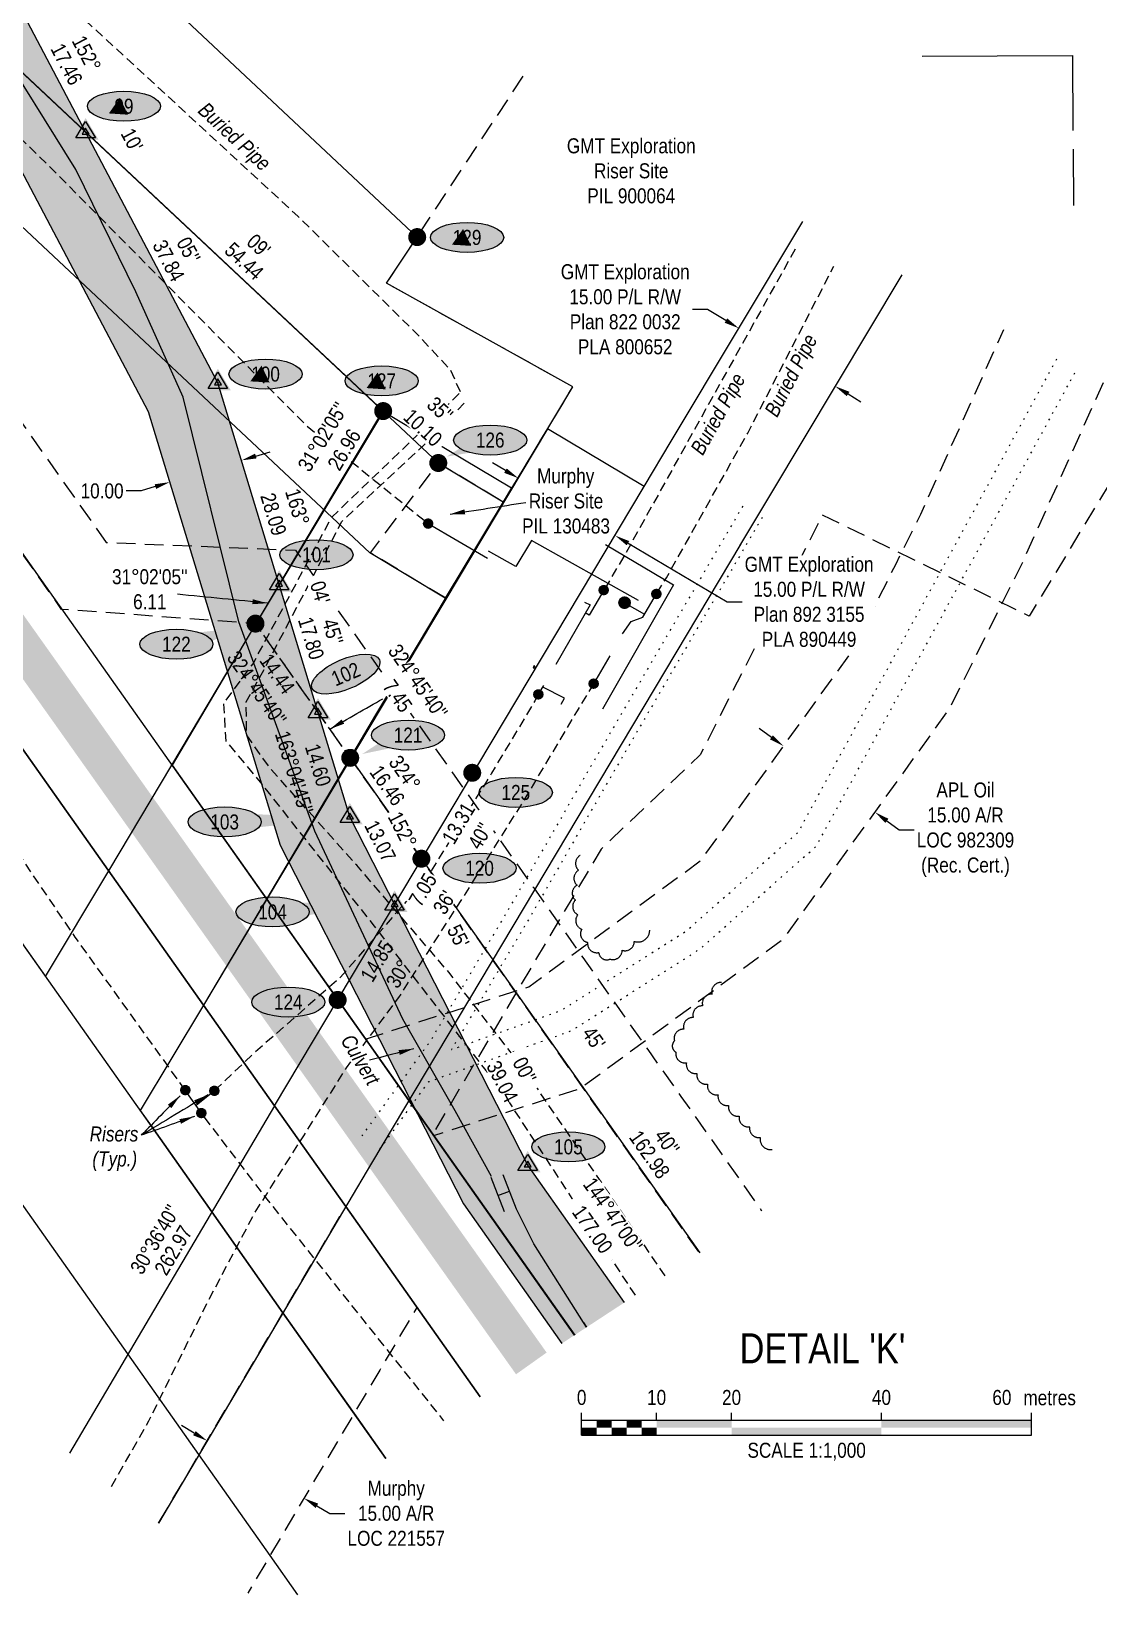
# Model space of a CAD drawing. Extents: x 519217 to 529401, y 6048073 to 6055420.
# Drawn here: x 526952 to 527664, y 6048091 to 6049132 of the extents above; entities that cross this region are included whole.
import ezdxf
from ezdxf.enums import TextEntityAlignment as Align

# ---------------------------------------------------------------- set-up
doc = ezdxf.new("R2010")
doc.units = 0
doc.header["$LTSCALE"] = 5
doc.header["$PDSIZE"] = 0.5
for name, pattern in [('0', [1, 1, 0]), ('foc-ACCESSROAD', [3.75, 2.5, -1.25]), ('foc-TIELINE', [1.875, 1.25, -0.625]), ('foc-TOPO', [1, 0.2, -0.8]), ('foc-UNSURVEYED', [12.5, 10, -2.5]), ('UG_PIPE', [1.875, 1.25, -0.625])]:
    doc.linetypes.add(name, pattern=pattern)
doc.layers.get('Defpoints').update_dxf_attribs({"color": 9})
for name, color, linetype in [('AS-FENCE', 48, 'foc-FENCE'), ('AS-PIPE-AG', 44, 'Continuous'), ('AS-PIPE-UG', 44, 'UG_PIPE'), ('AS-PIPE-UG-T', 44, 'Continuous'), ('AS-ROADS', 254, 'Continuous'), ('AS-SYMBOL', 7, 'Continuous'), ('C-AR', 13, 'foc-ACCESSROAD'), ('C-RW', 13, 'Continuous'), ('C-WS', 13, 'foc-ACCESSROAD'), ('DETAIL-T', 7, 'Continuous'), ('F-AR', 190, 'foc-ACCESSROAD'), ('F-RW', 190, 'Continuous'), ('F-WS', 190, 'foc-ACCESSROAD'), ('L-BD', 7, 'Continuous'), ('L-BD1', 253, 'Continuous'), ('L-MON', 1, 'Continuous'), ('L-SEC', 7, 'Continuous'), ('L-TIE', 7, 'foc-TIELINE'), ('L-USEC', 7, 'foc-UNSURVEYED'), ('P-ELEVATION', 7, 'Continuous'), ('P-PROPOSED', 10, 'Continuous'), ('P-PROPOSED-H', 21, 'Continuous'), ('P-STATION', 7, 'Continuous'), ('P-TXT', 4, 'Continuous'), ('T-BUSH', 110, '0'), ('T-GENERAL', 48, 'foc-TOPO')]:
    doc.layers.add(name, color=color, linetype=linetype)
for name, color, linetype, lineweight in [('AS-GENERAL', 48, 'Continuous', 18), ('C-AR-T', 13, 'Continuous', 9), ('C-WS-T', 13, 'Continuous', 9), ('F-AR-T', 190, 'Continuous', 9), ('F-RW-T', 190, 'Continuous', 9), ('F-WS-T', 190, 'Continuous', 9), ('T-TEXT', 48, 'Continuous', 18)]:
    doc.layers.add(name, color=color, linetype=linetype, lineweight=lineweight)
doc.styles.add('80', font='ARIALN.TTF', dxfattribs={"height": 10})
doc.styles.add('80CG', font='ARIALN.TTF', dxfattribs={"height": 10})
doc.styles.add('80L', font='ARIALN.TTF', dxfattribs={"height": 10})
doc.styles.add('foc-LtypeFont', font='ARIALN.TTF', dxfattribs={"height": 7.35})
doc.styles.add('MtXpl_Arial_Narrow', font='ARIALNI.TTF')
doc.linetypes.add('foc-FENCE', pattern='A,10,-1,["X",foc-LtypeFont,S=0.2,R=0,X=-0.625,Y=-0.75],-1.24', length=12.24)
doc.dimstyles.new('Compass 5 000', dxfattribs={"dimscale": 5, "dimtxt": 9, "dimasz": 2, "dimexe": 0.2, "dimexo": 0.0625, "dimgap": 0.5, "dimtad": 0, "dimtih": 1, "dimtoh": 1, "dimzin": 0, "dimdsep": 46, "dimtxsty": '80CG', "dimcen": 0.1, "dimse1": 1, "dimse2": 1, "dimclrd": 256, "dimclrt": 256, "dimaunit": 1, "dimadec": 4, "dimazin": 0, "dimtfac": 0.06, "dimtofl": 0, "dimtmove": 0, "dimatfit": 1, "dimfxl": 0.2, "dimtolj": 1, "dimtzin": 0, "dimlwd": -1, "dimarcsym": 0})

# ---------------------------------------------------------------- blocks, each defined once
blk = doc.blocks.new('*U590')
at = {"color": 0}
for p, q in [((-150, 0), (-150, 15)), ((-100, 10), (-100, 15)), ((-50, 10), (-50, 15)), ((50, 10), (50, 15)), ((150.2, 0), (150.2, 15)), ((-150, 10), (150.2, 10)), ((-150, 0), (150.2, 0))]:
    blk.add_line(p, q, dxfattribs=at)
for points in [[(-150, 5), (-140, 5), (-150, 0), (-140, 0)], [(-140, 10), (-130, 10), (-140, 5), (-130, 5)], [(-130, 5), (-120, 5), (-130, 0), (-120, 0)], [(-120, 10), (-110, 10), (-120, 5), (-110, 5)], [(-110, 5), (-100, 5), (-110, 0), (-100, 0)], [(-100, 10), (-50, 10), (-100, 5), (-50, 5)], [(-50, 5), (50, 5), (-50, 0), (50, 0)], [(50, 10), (150.2, 10), (50, 5), (150.2, 5)]]:
    blk.add_solid(points, dxfattribs=at)
at = {"color": 0, "style": '80'}
blk.add_text('metres', height=10, dxfattribs=at).set_placement((162.2, 20), align=Align.CENTER)
at = {"color": 0, "char_height": 10, "style": '80'}
for s, insert, attachment_point in [('0', (-150, 30.2), 2), ('10', (-100, 30.2), 2), ('20', (-50, 30.2), 2), ('40', (50, 30.2), 2), ('60', (136.7, 30.2), 3), ('SCALE 1:1,000', (0.1, -5), 2)]:
    blk.add_mtext(s, dxfattribs=dict(at, insert=insert, attachment_point=attachment_point))
blk = doc.blocks.new('*D657')
at = {"layer": 'C-AR-T', "transparency": 16777216}
for p, q in [((527061.1, 6048198.2), (527052.5, 6048203.3)), ((527142.8, 6048149.9), (527151.4, 6048144.8)), ((527151.4, 6048144.8), (527161.4, 6048144.8))]:
    blk.add_line(p, q, dxfattribs=at)
for points in [[(527062, 6048199.6), (527060.3, 6048196.8), (527069.8, 6048193.1)], [(527143.7, 6048151.3), (527142, 6048148.4), (527134.2, 6048154.9)]]:
    blk.add_solid(points, dxfattribs=at)
at = {"layer": 'Defpoints', "color": 0, "transparency": 16777216}
for p in [(527090.6, 6048228.4), (527155.1, 6048190.2), (527134.2, 6048154.9)]:
    blk.add_point(p, dxfattribs=at)
at = {"layer": 'C-AR-T', "transparency": 16777216, "insert": (527195.7, 6048144.8), "char_height": 10, "attachment_point": 5, "style": '80CG'}
blk.add_mtext('\\A1;Murphy\\P15.00 A/R\\PLOC 221557', dxfattribs=at)
blk = doc.blocks.new('*D654')
at = {"layer": 'Defpoints', "color": 0, "transparency": 16777216}
for p in [(527467.7, 6048675), (527528.5, 6048631), (527514.8, 6048612.1)]:
    blk.add_point(p, dxfattribs=at)
at = {"layer": 'F-AR-T', "transparency": 16777216}
for p, q in [((527445.9, 6048661.8), (527437.8, 6048667.7)), ((527522.9, 6048606.2), (527531, 6048600.3)), ((527531, 6048600.3), (527541, 6048600.3))]:
    blk.add_line(p, q, dxfattribs=at)
for points in [[(527446.9, 6048663.2), (527444.9, 6048660.5), (527454, 6048656)], [(527523.9, 6048607.6), (527521.9, 6048604.9), (527514.8, 6048612.1)]]:
    blk.add_solid(points, dxfattribs=at)
at = {"layer": 'F-AR-T', "transparency": 16777216, "insert": (527575.3, 6048600.3), "char_height": 10, "attachment_point": 5, "style": '80CG'}
blk.add_mtext('\\A1;APL Oil\\P15.00 A/R\\PLOC 982309\\P(Rec. Cert.)', dxfattribs=at)
blk = doc.blocks.new('*D651')
at = {"layer": 'Defpoints', "color": 0, "transparency": 16777216}
for p in [(527341.7, 6048796.3), (527134.8, 6048593.9), (527199.3, 6048555.8)]:
    blk.add_point(p, dxfattribs=at)
at = {"layer": 'F-RW-T', "transparency": 16777216}
for p, q in [((527268.6, 6048839.6), (527260, 6048844.7)), ((527350.3, 6048791.2), (527416.3, 6048752.1)), ((527416.3, 6048752.1), (527426.3, 6048752.1))]:
    blk.add_line(p, q, dxfattribs=at)
for points in [[(527269.4, 6048841), (527267.7, 6048838.1), (527277.2, 6048834.5)], [(527351.1, 6048792.6), (527349.4, 6048789.8), (527341.7, 6048796.3)]]:
    blk.add_solid(points, dxfattribs=at)
at = {"layer": 'F-RW-T', "transparency": 16777216, "insert": (527471, 6048752.1), "char_height": 10, "attachment_point": 5, "style": '80CG', "bg_fill": 3, "box_fill_scale": 1.1, "bg_fill_color": 256, "bg_fill_true_color": 13158600, "bg_fill_transparency": 0}
blk.add_mtext('\\A1;GMT Exploration\\P15.00 P/L R/W\\PPlan 892 3155\\PPLA 890449', dxfattribs=at)
blk = doc.blocks.new('*D656')
at = {"layer": 'Defpoints', "color": 0, "transparency": 16777216}
for p in [(527424.2, 6048934.4), (527412.4, 6048914.8), (527476.7, 6048876.2)]:
    blk.add_point(p, dxfattribs=at)
at = {"layer": 'F-RW-T', "transparency": 16777216}
for p, q in [((527403.2, 6048947), (527393.2, 6048947)), ((527415.6, 6048939.5), (527403.2, 6048947)), ((527497, 6048890.7), (527505.6, 6048885.5))]:
    blk.add_line(p, q, dxfattribs=at)
for points in [[(527416.4, 6048941), (527414.7, 6048938.1), (527424.2, 6048934.4)], [(527497.9, 6048892.1), (527496.1, 6048889.2), (527488.4, 6048895.8)]]:
    blk.add_solid(points, dxfattribs=at)
at = {"layer": 'F-RW-T', "transparency": 16777216, "insert": (527348.4, 6048947), "char_height": 10, "attachment_point": 5, "style": '80CG', "bg_fill": 3, "box_fill_scale": 1.1, "bg_fill_color": 256, "bg_fill_true_color": 13158600, "bg_fill_transparency": 0}
blk.add_mtext('\\A1;GMT Exploration\\P15.00 P/L R/W\\PPlan 822 0032\\PPLA 800652', dxfattribs=at)
blk = doc.blocks.new('*D658')
at = {"layer": 'Defpoints', "color": 0, "transparency": 16777216}
for p in [(527091.9, 6048848.6), (527044.1, 6048834), (527044.7, 6048831.9)]:
    blk.add_point(p, dxfattribs=at)
at = {"layer": 'P-TXT', "transparency": 16777216}
for p, q in [((527102.1, 6048849.3), (527111.7, 6048852.2)), ((527035.1, 6048829), (527025.6, 6048826)), ((527025.6, 6048826), (527015.6, 6048826))]:
    blk.add_line(p, q, dxfattribs=at)
for points in [[(527101.6, 6048850.9), (527102.6, 6048847.7), (527092.5, 6048846.4)], [(527034.7, 6048830.5), (527035.6, 6048827.4), (527044.7, 6048831.9)]]:
    blk.add_solid(points, dxfattribs=at)
at = {"layer": 'P-TXT', "transparency": 16777216, "insert": (526999.6, 6048826), "char_height": 10, "attachment_point": 5, "style": '80CG'}
blk.add_mtext('\\A1;10.00', dxfattribs=at)
blk = doc.blocks.new('RISER')
h = blk.add_hatch(color=255)
h.dxf.hatch_style = 1
edge = h.paths.add_edge_path()
edge.add_arc((0, 0), 0.7, 0, 360)
blk.add_hatch(color=48).paths.add_polyline_path([(0.58, -0.15), (-0.58, -0.15, 0.774597)])
at = {"color": 48}
blk.add_line((-0.58, -0.15), (0.58, -0.15), dxfattribs=at)
blk.add_circle((0, 0), 0.6, dxfattribs=at)
blk = doc.blocks.new('PIG')
h = blk.add_hatch(color=255)
h.dxf.hatch_style = 1
edge = h.paths.add_edge_path()
edge.add_arc((0, 0), 0.85, 0, 360)
at = {"layer": 'AS-SYMBOL'}
h = blk.add_hatch(color=48, dxfattribs=at)
h.dxf.hatch_style = 1
h.paths.add_polyline_path([(-0.1, 0, 1), (-0.55, 0, 1)])
h = blk.add_hatch(color=48, dxfattribs=at)
h.dxf.hatch_style = 1
h.paths.add_polyline_path([(0.55, 0, 1), (0.1, 0, 1)])
at = {"layer": 'AS-SYMBOL', "color": 48}
for centre, radius in [((0, 0), 0.75), ((-0.33, 0), 0.225), ((0.33, 0), 0.225)]:
    blk.add_circle(centre, radius, dxfattribs=at)
blk = doc.blocks.new('fdia')
at = {"color": 255, "const_width": 1}
blk.add_lwpolyline([(-0.5, 0, 1), (0.5, 0, 1)], format="xyb", close=True, dxfattribs=at)
blk = doc.blocks.new('Fdiaa')
blk.add_blockref('fdia', (0, 0))
blk = doc.blocks.new('fdib')
at = {"color": 1, "const_width": 1.6}
blk.add_lwpolyline([(-0.4, 0, 1), (0.4, 0, 1)], format="xyb", close=True, dxfattribs=at)
at = {"color": 1}
blk.add_circle((0, 0), 0.8, dxfattribs=at)
blk = doc.blocks.new('Fdibb')
blk.add_blockref('fdib', (0, 0))
blk = doc.blocks.new('fdicc')
for name in ['Fdibb', 'Fdiaa']:
    blk.add_blockref(name, (0, 0))
blk = doc.blocks.new('FDI')
blk.add_blockref('fdicc', (0, 0))
blk = doc.blocks.new('TRIA')
blk.add_hatch(color=255).paths.add_polyline_path([(-0.04, 1.52), (-1.47, -0.87), (1.39, -0.87)])
blk = doc.blocks.new('Hybrid_EC')
at = {"color": 251}
for points in [[(-1.3, -0.74), (0, 1.42), (1.3, -0.74)], [(0.47, -0.26), (0, 0.53), (-0.47, -0.26)]]:
    blk.add_lwpolyline(points, close=True, dxfattribs=at)
at = {"layer": 'Defpoints'}
blk.add_circle((0, 0), 0.05, dxfattribs=at)
at = {"xscale": 1.2, "yscale": 1.2, "zscale": 1.2}
blk.add_blockref('TRIA', (0.05, 0.06), dxfattribs=at)
blk = doc.blocks.new('*U640')
at = {"layer": 'P-ELEVATION'}
h = blk.add_hatch(color=111, dxfattribs=at)
h.dxf.hatch_style = 1
edge = h.paths.add_edge_path()
edge.add_ellipse((0, 0), major_axis=(-24.4, 0), ratio=0.410256, start_angle=0, end_angle=360)
at = {"layer": 'P-ELEVATION', "color": 7, "flags": 128}
blk.add_lwpolyline([(0, 0, 12.5, 0, 0), (-10.1, -4.8, 0, 0, 0)], format="xyseb", dxfattribs=at)
at = {"layer": 'P-ELEVATION', "color": 7}
blk.add_ellipse((0, 0), major_axis=(-24.4, 0), ratio=0.410256, dxfattribs=at)
at = {"layer": 'P-ELEVATION', "style": '80'}
blk.add_attdef('ELEVATION', text='', height=10, dxfattribs=at).set_placement((0, 0), align=Align.MIDDLE_CENTER)
blk = doc.blocks.new('*U643')
at = {"layer": 'P-ELEVATION'}
h = blk.add_hatch(color=111, dxfattribs=at)
h.dxf.hatch_style = 1
edge = h.paths.add_edge_path()
edge.add_ellipse((0, 0), major_axis=(-24.4, 0), ratio=0.410256, start_angle=0, end_angle=360)
at = {"layer": 'P-ELEVATION', "color": 7, "flags": 128}
blk.add_lwpolyline([(0, 0, 12.5, 0, 0), (-29, -11, 0, 0, 0)], format="xyseb", dxfattribs=at)
at = {"layer": 'P-ELEVATION', "color": 7}
blk.add_ellipse((0, 0), major_axis=(-24.4, 0), ratio=0.410256, dxfattribs=at)
at = {"layer": 'P-ELEVATION', "style": '80'}
blk.add_attdef('ELEVATION', text='', height=10, dxfattribs=at).set_placement((0, 0), align=Align.MIDDLE_CENTER)
blk = doc.blocks.new('*U644')
at = {"layer": 'P-ELEVATION'}
h = blk.add_hatch(color=111, dxfattribs=at)
h.dxf.hatch_style = 1
edge = h.paths.add_edge_path()
edge.add_ellipse((0, 0), major_axis=(-24.4, 0), ratio=0.410256, start_angle=0, end_angle=360)
at = {"layer": 'P-ELEVATION', "color": 7, "flags": 128}
blk.add_lwpolyline([(0, 0, 12.5, 0, 0), (48.4, 11.5, 0, 0, 0)], format="xyseb", dxfattribs=at)
at = {"layer": 'P-ELEVATION', "color": 7}
blk.add_ellipse((0, 0), major_axis=(-24.4, 0), ratio=0.410256, dxfattribs=at)
at = {"layer": 'P-ELEVATION', "style": '80'}
blk.add_attdef('ELEVATION', text='', height=10, dxfattribs=at).set_placement((0, 0), align=Align.MIDDLE_CENTER)
blk = doc.blocks.new('*U645')
at = {"layer": 'P-ELEVATION'}
h = blk.add_hatch(color=111, dxfattribs=at)
h.dxf.hatch_style = 1
edge = h.paths.add_edge_path()
edge.add_ellipse((0, 0), major_axis=(-24.4, 0), ratio=0.410256, start_angle=0, end_angle=360)
at = {"layer": 'P-ELEVATION', "color": 7, "flags": 128}
blk.add_lwpolyline([(0, 0, 12.5, 0, 0), (19.8, -0.6, 0, 0, 0)], format="xyseb", dxfattribs=at)
at = {"layer": 'P-ELEVATION', "color": 7}
blk.add_ellipse((0, 0), major_axis=(-24.4, 0), ratio=0.410256, dxfattribs=at)
at = {"layer": 'P-ELEVATION', "style": '80'}
blk.add_attdef('ELEVATION', text='', height=10, dxfattribs=at).set_placement((0, 0), align=Align.MIDDLE_CENTER)
blk = doc.blocks.new('*U713')
at = {"layer": 'P-ELEVATION'}
h = blk.add_hatch(color=111, dxfattribs=at)
h.dxf.hatch_style = 1
edge = h.paths.add_edge_path()
edge.add_ellipse((0, 0), major_axis=(-24.4, 0), ratio=0.410256, start_angle=0, end_angle=360)
at = {"layer": 'P-ELEVATION', "color": 7, "flags": 128}
blk.add_lwpolyline([(0, 0, 12.5, 0, 0), (-30.6, -12.6, 0, 0, 0)], format="xyseb", dxfattribs=at)
at = {"layer": 'P-ELEVATION', "color": 7}
blk.add_ellipse((0, 0), major_axis=(-24.4, 0), ratio=0.410256, dxfattribs=at)
at = {"layer": 'P-ELEVATION', "style": '80'}
blk.add_attdef('ELEVATION', text='', height=10, dxfattribs=at).set_placement((0, 0), align=Align.MIDDLE_CENTER)
blk = doc.blocks.new('*U646')
at = {"layer": 'P-ELEVATION'}
h = blk.add_hatch(color=111, dxfattribs=at)
h.dxf.hatch_style = 1
edge = h.paths.add_edge_path()
edge.add_ellipse((0, 0), major_axis=(-24.4, 0), ratio=0.410256, start_angle=0, end_angle=360)
at = {"layer": 'P-ELEVATION', "color": 7, "flags": 128}
blk.add_lwpolyline([(0, 0, 12.5, 0, 0), (73.2, 6.2, 0, 0, 0)], format="xyseb", dxfattribs=at)
at = {"layer": 'P-ELEVATION', "color": 7}
blk.add_ellipse((0, 0), major_axis=(-24.4, 0), ratio=0.410256, dxfattribs=at)
at = {"layer": 'P-ELEVATION', "style": '80'}
blk.add_attdef('ELEVATION', text='', height=10, dxfattribs=at).set_placement((0, 0), align=Align.MIDDLE_CENTER)
blk = doc.blocks.new('*U647')
at = {"layer": 'P-ELEVATION'}
h = blk.add_hatch(color=111, dxfattribs=at)
h.dxf.hatch_style = 1
edge = h.paths.add_edge_path()
edge.add_ellipse((0, 0), major_axis=(-24.4, 0), ratio=0.410256, start_angle=0, end_angle=360)
at = {"layer": 'P-ELEVATION', "color": 7, "flags": 128}
blk.add_lwpolyline([(0, 0, 12.5, 0, 0), (17.7, -0.4, 0, 0, 0)], format="xyseb", dxfattribs=at)
at = {"layer": 'P-ELEVATION', "color": 7}
blk.add_ellipse((0, 0), major_axis=(-24.4, 0), ratio=0.410256, dxfattribs=at)
at = {"layer": 'P-ELEVATION', "style": '80'}
blk.add_attdef('ELEVATION', text='', height=10, dxfattribs=at).set_placement((0, 0), align=Align.MIDDLE_CENTER)
blk = doc.blocks.new('*U711')
at = {"layer": 'P-ELEVATION'}
h = blk.add_hatch(color=111, dxfattribs=at)
h.dxf.hatch_style = 1
edge = h.paths.add_edge_path()
edge.add_ellipse((0, 0), major_axis=(-24.4, 0), ratio=0.410256, start_angle=0, end_angle=360)
at = {"layer": 'P-ELEVATION', "color": 7, "flags": 128}
blk.add_lwpolyline([(0, 0, 12.5, 0, 0), (74.5, 2.5, 0, 0, 0)], format="xyseb", dxfattribs=at)
at = {"layer": 'P-ELEVATION', "color": 7}
blk.add_ellipse((0, 0), major_axis=(-24.4, 0), ratio=0.410256, dxfattribs=at)
at = {"layer": 'P-ELEVATION', "style": '80'}
blk.add_attdef('ELEVATION', text='', height=10, dxfattribs=at).set_placement((0, 0), align=Align.MIDDLE_CENTER)
blk = doc.blocks.new('*U712')
at = {"layer": 'P-ELEVATION'}
h = blk.add_hatch(color=111, dxfattribs=at)
h.dxf.hatch_style = 1
edge = h.paths.add_edge_path()
edge.add_ellipse((0, 0), major_axis=(-24.4, 0), ratio=0.410256, start_angle=0, end_angle=360)
at = {"layer": 'P-ELEVATION', "color": 7, "flags": 128}
blk.add_lwpolyline([(0, 0, 12.5, 0, 0), (15.4, 0.6, 0, 0, 0)], format="xyseb", dxfattribs=at)
at = {"layer": 'P-ELEVATION', "color": 7}
blk.add_ellipse((0, 0), major_axis=(-24.4, 0), ratio=0.410256, dxfattribs=at)
at = {"layer": 'P-ELEVATION', "style": '80'}
blk.add_attdef('ELEVATION', text='', height=10, dxfattribs=at).set_placement((0, 0), align=Align.MIDDLE_CENTER)

msp = doc.modelspace()

# ---------------------------------------------------------------- hatches: boundary and pattern name
at = {"layer": 'P-PROPOSED-H'}
h = msp.add_hatch(color=256, dxfattribs=at)
h.dxf.hatch_style = 1
h.paths.add_polyline_path([(527306.145, 6048258.007), (527347.995, 6048285.378), (527283.381, 6048376.917), (527164.809, 6048608.794), (527076.816, 6048898.027), (526947.789, 6049142.415), (526542.289, 6049639.745), (526513.829, 6049680.938), (526472.966, 6049652.166), (526502.302, 6049609.705), (526905.916, 6049114.687), (527030.395, 6048878.915), (527118.292, 6048589.998), (527240.504, 6048351.001)])

# ---------------------------------------------------------------- linework, layer by layer
at = {"layer": 'AS-FENCE', "flags": 128}
msp.add_lwpolyline([(527335.155, 6048790.421), (527380.605, 6048763.516), (527333.21, 6048680.716)], dxfattribs=at)
at = {"layer": 'AS-GENERAL', "flags": 128}
msp.add_lwpolyline([(527287.67, 6048709.736), (527286.95, 6048708.101), (527288.715, 6048708.006)], close=True, dxfattribs=at)
at = {"layer": 'AS-GENERAL', "const_width": 4.997, "flags": 128}
msp.add_lwpolyline([(527199.945, 6048473.556), (527234.725, 6048413.131)], dxfattribs=at)
at = {"layer": 'AS-GENERAL', "flags": 128}
msp.add_lwpolyline([(527320.695, 6048271.981), (527322.698, 6048268.833)], dxfattribs=at)
at = {"layer": 'AS-PIPE-AG', "flags": 128}
for points in [[(527259.195, 6048369.331), (527234.92, 6048413.036), (527200.165, 6048474.011), (527141.55, 6048599.396), (527090.7, 6048738.851), (527053.605, 6048888.471), (527022.19, 6048958.641), (526982.135, 6049040.206), (526926.575, 6049129.076), (526749.075, 6049375.216), (526598.42, 6049552.551), (526546.035, 6049612.446), (526518.866, 6049639.415)], [(527217.015, 6048804.281), (527256.605, 6048781.231)], [(527357.155, 6048752.971), (527285.83, 6048793.056), (527275.46, 6048775.731), (527257.185, 6048786.016)], [(527334.075, 6048759.961), (527324.395, 6048743.341), (527321.775, 6048744.781)], [(527346.57, 6048730.761), (527352.44, 6048739.136), (527360.135, 6048741.936), (527369.25, 6048757.416)], [(527321.36, 6048751.931), (527325.03, 6048750.121), (527302.22, 6048710.401)], [(527347.975, 6048751.571), (527361.215, 6048743.981)], [(527338.05, 6048716.211), (527327.3, 6048697.611)], [(527290.585, 6048690.681), (527294.218, 6048696.487)], [(527305.745, 6048683.961), (527307.905, 6048688.056), (527293.435, 6048695.386)], [(527065.815, 6048411.521), (527055.07, 6048426.826)], [(527074.48, 6048426.346), (527062.319, 6048416.501)], [(527322.701, 6048268.835), (527320.695, 6048271.981), (527287.535, 6048324.486), (527275.82, 6048347.456), (527266.98, 6048370.291)], [(527258.775, 6048368.706), (527267.695, 6048345.936)], [(527263.45, 6048356.516), (527271.145, 6048359.561)]]:
    msp.add_lwpolyline(points, dxfattribs=at)
at = {"layer": 'AS-PIPE-UG', "flags": 128}
for points in [[(527238.54, 6048891.956), (527232.025, 6048906.486), (527211.605, 6048928.446), (527130.095, 6049009.131), (526905.54, 6049215.951), (526663.285, 6049444.106), (526542.125, 6049559.656), (526519.045, 6049579.541), (526465.403, 6049646.841)], [(526395.32, 6049597.494), (526437.14, 6049537.291), (526506.235, 6049468.171), (526674.86, 6049315.921), (526956.84, 6049049.896), (527135.555, 6048869.851), (527215.58, 6048805.476)], [(527055.07, 6048426.826), (526981.705, 6048528.736), (526909.52, 6048635.076), (526789.985, 6048802.876), (526601.755, 6049071.486), (526438.28, 6049307.656), (526288.199, 6049522.069)], [(527461.695, 6048987.036), (527405.755, 6048887.056), (527348.23, 6048783.691), (527334.105, 6048759.716)], [(527369.465, 6048757.861), (527375.87, 6048768.096), (527430.08, 6048864.586), (527487.495, 6048975.781)], [(527355.22, 6048290.104), (527266.955, 6048425.176), (527181.335, 6048535.941), (527103.015, 6048634.711), (527082.41, 6048659.216), (527080.685, 6048684.416), (527100.27, 6048710.891), (527152.72, 6048808.556), (527217.475, 6048870.596), (527238.54, 6048891.956)], [(527375.057, 6048303.078), (527283.33, 6048437.426), (527230.735, 6048505.381), (527169.36, 6048576.656), (527111.315, 6048641.681), (527095.975, 6048663.411), (527095.655, 6048685.416), (527108.44, 6048708.641), (527159.56, 6048805.776), (527223.49, 6048865.331), (527242.895, 6048886.671)], [(527005.962, 6048162.814), (527030.8, 6048206.406), (527069.93, 6048285.471), (527101.565, 6048345.341), (527134.08, 6048396.441), (527162.56, 6048441.671), (527197.455, 6048488.521), (527246.125, 6048564.276), (527283.1, 6048623.361), (527316.59, 6048679.576), (527327.18, 6048697.046)], [(527290.455, 6048690.466), (527288.115, 6048686.106), (527259.235, 6048637.891), (527216.55, 6048568.901), (527158.56, 6048502.006), (527100.945, 6048451.526), (527074.48, 6048426.346)], [(527067.715, 6048408.741), (527106.995, 6048357.206), (527227.349, 6048206.472)]]:
    msp.add_lwpolyline(points, dxfattribs=at)
at = {"layer": 'AS-ROADS', "const_width": 25, "flags": 128}
msp.add_lwpolyline([(526350.669, 6049566.055), (526377.355, 6049528.066), (526712.895, 6049051.871), (527285.81, 6048244.708)], dxfattribs=at)
at = {"layer": 'C-AR', "flags": 128}
for points in [[(526542.388, 6049702.55), (526570.977, 6049662.108), (526580.347, 6049648.78), (526593.788, 6049572.177), (526622.558, 6049408.218), (526641.007, 6049303.07), (526672.211, 6049258.914), (527002.356, 6048791.726), (527128.507, 6048786.578), (527129.907, 6048784.595), (527192.697, 6048695.659), (527239.99, 6048628.689), (527287.373, 6048561.583), (527303.079, 6048539.339), (527320.188, 6048515.113), (527363.469, 6048453.818), (527385.568, 6048422.518), (527421.653, 6048371.416), (527439.282, 6048346.451)], [(527397.432, 6048319.08), (527380.835, 6048342.586), (527344.75, 6048393.689), (527322.624, 6048425.024), (527277.229, 6048489.307), (527275.196, 6048492.176), (527259.468, 6048514.445), (527212.087, 6048581.558), (527164.736, 6048648.639), (527101.88, 6048737.646), (526972.647, 6048747.125), (526593.737, 6049283.347), (526583.419, 6049342.122), (526561.835, 6049465.134), (526533.066, 6049629.094), (526497.125, 6049679.937)], [(527037.193, 6048138.291), (527120.204, 6048278.52), (527162.057, 6048349.216), (527209.483, 6048282.06), (527184.763, 6048240.301), (527167.631, 6048211.364), (527096.709, 6048091.557)]]:
    msp.add_lwpolyline(points, dxfattribs=at)
at = {"layer": 'C-RW', "flags": 128}
for points in [[(527398.434, 6048318.367), (527165.323, 6048648.193), (527182.233, 6048676.773), (527313.514, 6048895.459), (527189.325, 6048964.501), (527209.601, 6048995.091), (526533.366, 6049628.939), (526502.329, 6049672.841)], [(526420.522, 6049615.24), (526457.551, 6049562.855), (527223.584, 6048844.838), (527266.95, 6048818.768), (527228.384, 6048754.503), (527178.158, 6048784.72), (526491.33, 6049428.4), (526379.627, 6049586.445)], [(526420.606, 6049615.299), (526457.61, 6049562.956), (527187.147, 6048879.148), (527096.376, 6048727.942), (527046.338, 6048643.372), (527314.733, 6048263.624)], [(526256.981, 6049500.088), (526961.971, 6048502.493), (527004.007, 6048572.911), (527046.052, 6048643.368), (527102.147, 6048737.352), (527130.169, 6048784.307), (527147.532, 6048813.411), (527186.869, 6048879.268), (527272.645, 6048828.157), (527266.981, 6048818.715), (527228.456, 6048754.377), (527193.104, 6048695.15), (527181.974, 6048676.653), (527165.027, 6048648.294), (527109.129, 6048554.118), (527067.197, 6048483.525), (527025.007, 6048413.297), (527034.055, 6048400.488), (527072.812, 6048345.612), (527120.202, 6048278.516), (527167.631, 6048211.364), (527188.863, 6048181.301)], [(527130.148, 6048090.601), (527111.648, 6048116.788), (527064.212, 6048183.93), (527016.818, 6048251.018), (526175.153, 6049442.472)]]:
    msp.add_lwpolyline(points, dxfattribs=at)
at = {"layer": 'C-RW', "linetype": 'ByBlock', "flags": 128}
for points in [[(526379.62, 6049586.44), (526491.323, 6049428.386), (527109.121, 6048554.104), (527128.524, 6048526.682), (527156.523, 6048487.026), (527177.614, 6048457.17), (527203.916, 6048419.927), (527219.681, 6048397.619), (527223.216, 6048392.609), (527314.448, 6048263.438)], [(527251.651, 6048222.366), (527162.057, 6048349.216), (527114.668, 6048416.315), (527095.288, 6048443.752), (527067.266, 6048483.404), (526318.275, 6049543.246)]]:
    msp.add_lwpolyline(points, dxfattribs=at)
at = {"layer": 'C-WS', "flags": 128}
msp.add_lwpolyline([(527267.317, 6048818.749), (527228.752, 6048754.484), (527178.525, 6048784.701), (527223.951, 6048844.82), (527267.317, 6048818.749)], close=True, dxfattribs=at)
at = {"layer": 'F-AR', "flags": 128}
for points in [[(527175.03, 6048460.829), (527230.082, 6048478.39), (527284.13, 6048495.627), (527399.255, 6048580.2), (527500.033, 6048719.698), (527528.966, 6048777.568), (527545.474, 6048810.577), (527600.852, 6048933.617)], [(527667.102, 6048898.119), (527613.222, 6048778.411), (527595.228, 6048742.423), (527564.378, 6048680.724), (527453.14, 6048526.746), (527318.619, 6048427.919), (527220.599, 6048396.319)]]:
    msp.add_lwpolyline(points, dxfattribs=at)
at = {"layer": 'F-RW', "flags": 128}
for points in [[(526318.281, 6049543.251), (527067.266, 6048483.404), (527095.288, 6048443.752), (527114.668, 6048416.315), (527162.057, 6048349.216), (527251.651, 6048222.366)], [(527188.868, 6048181.304), (527120.204, 6048278.52), (527072.814, 6048345.615), (527034.057, 6048400.492), (526256.981, 6049500.088)], [(527360.094, 6048827.639), (527360.965, 6048829.091), (527378.977, 6048859.111), (527466.799, 6049005.446)], [(527532.957, 6048969.997), (527445.3, 6048823.933), (527424.581, 6048789.409)], [(527114.59, 6048416.425), (527360.965, 6048829.091), (527296.602, 6048867.518), (527067.27, 6048483.398)], [(527114.668, 6048416.315), (527360.965, 6048829.091)], [(527425.448, 6048790.864), (527179.192, 6048378.16)], [(527114.668, 6048416.315), (526977.829, 6048184.904)], [(527179.192, 6048378.16), (527037.302, 6048138.205)], [(527179.192, 6048378.16), (527037.302, 6048138.205)]]:
    msp.add_lwpolyline(points, dxfattribs=at)
at = {"layer": 'F-WS', "flags": 128}
msp.add_lwpolyline([(527700.141, 6048878.692), (527617.825, 6048742.629), (527606.832, 6048747.995), (527539.41, 6048780.901), (527479.945, 6048809.922), (527398.35, 6048650.17), (527332.333, 6048587.371), (527273.338, 6048487.585), (527220.145, 6048397.625), (527204.38, 6048419.933), (527178.078, 6048457.176), (527156.986, 6048487.032), (527109.585, 6048554.109), (527182.29, 6048676.92), (527228.848, 6048754.508), (527267.413, 6048818.774), (527296.792, 6048867.731), (527313.514, 6048895.459), (527189.298, 6048964.407), (527280.998, 6049103.278)], dxfattribs=at)
at = {"layer": 'L-SEC', "flags": 128}
msp.add_lwpolyline([(527546.412, 6049115.606), (527646.359, 6049116.107)], dxfattribs=at)
at = {"layer": 'L-TIE'}
msp.add_line((527165.055, 6048648.201), (527101.88, 6048737.646), dxfattribs=at)
at = {"layer": 'L-USEC', "flags": 128}
msp.add_lwpolyline([(527646.62, 6049116.259), (527647.232, 6049016.313)], dxfattribs=at)
at = {"layer": 'P-PROPOSED', "flags": 128}
for points in [[(527347.995, 6048285.378), (527283.381, 6048376.917), (527283.381, 6048376.917), (527283.381, 6048376.917), (527283.381, 6048376.917), (527283.381, 6048376.917), (527283.381, 6048376.917), (527164.809, 6048608.794), (527076.816, 6048898.027), (526947.789, 6049142.415), (526542.289, 6049639.745), (526542.289, 6049639.745), (526513.829, 6049680.938)], [(526472.966, 6049652.166), (526502.302, 6049609.705), (526905.916, 6049114.687), (527030.395, 6048878.915), (527118.292, 6048589.998), (527240.504, 6048351.001), (527306.145, 6048258.007)]]:
    msp.add_lwpolyline(points, dxfattribs=at)
at = {"layer": 'T-BUSH', "flags": 128}
for points in [[(527318.475, 6048583.214, 0.52056705), (527317.368, 6048573.281, 0.52056705), (527316.261, 6048563.347, 0.52056705), (527315.154, 6048553.414, 0.52056705), (527316.88, 6048543.685, 0.52056705), (527319.399, 6048534.012, 0.52056705), (527323.364, 6048525.215, 0.52056705), (527330.763, 6048518.495, 0.52056705), (527338.285, 6048514.117, 0.52056705), (527346.349, 6048520.022, 0.52056705), (527354.413, 6048525.928, 0.52056705), (527364.719, 6048533.475, 0.52056705)], [(527412.559, 6048498.519, 0.52056705), (527406.302, 6048490.725, 0.52056705), (527400.045, 6048482.931, 0.52056705), (527393.788, 6048475.137, 0.52056705), (527387.531, 6048467.343, 0.52056705), (527381.274, 6048459.548, 0.52056705), (527382.19, 6048452.129, 0.52056705), (527389.224, 6048445.028, 0.52056705), (527396.259, 6048437.928, 0.52056705), (527403.293, 6048430.828, 0.52056705), (527410.328, 6048423.727, 0.52056705), (527417.362, 6048416.627, 0.52056705), (527424.396, 6048409.527, 0.52056705), (527431.431, 6048402.426, 0.52056705), (527438.465, 6048395.326, 0.52056705), (527446.391, 6048387.326, 0.52056705)]]:
    msp.add_lwpolyline(points, format="xyb", dxfattribs=at)
at = {"layer": 'T-GENERAL', "flags": 128}
for points in [[(527439.704, 6048808.313), (527387.898, 6048719.845), (527335.036, 6048629.152), (527282.711, 6048538.347), (527232.534, 6048453.806), (527305.723, 6048479.89), (527389.034, 6048532.763), (527463.839, 6048598.781), (527636.49, 6048914.521)], [(527184.871, 6048387.47), (527217.422, 6048432.504), (527312.338, 6048466.332), (527398.067, 6048520.739), (527475.732, 6048589.281), (527649.705, 6048907.44)], [(527426.767, 6048815.889), (527374.953, 6048727.408), (527322.065, 6048636.67), (527269.77, 6048545.916), (527218.677, 6048459.833), (527172.72, 6048396.252)]]:
    msp.add_lwpolyline(points, dxfattribs=at)

# ---------------------------------------------------------------- block references
at = {"layer": 'AS-SYMBOL', "xscale": 4.997438599999936, "yscale": 4.997438599999936, "zscale": 4.997438599999936}
for p in [(527055.07, 6048426.826), (527074.48, 6048426.346), (527065.815, 6048411.521)]:
    msp.add_blockref('RISER', p, dxfattribs=at)
at = {"layer": 'L-BD', "xscale": 0.99948772, "yscale": 0.99948772, "zscale": 0.99948772}
msp.add_blockref('*U590', (527469.289, 6048196.863), dxfattribs=at)
at = {"layer": 'L-MON', "xscale": 4.997438599999936, "yscale": 4.997438599999936, "zscale": 4.997438599999936}
for name, p in [('Hybrid_EC', (526988.623, 6049065.071)), ('FDI', (527209.71, 6048995.171)), ('Hybrid_EC', (527076.816, 6048898.027)), ('Hybrid_EC', (527117.637, 6048763.849)), ('FDI', (527101.88, 6048737.646)), ('FDI', (527156.675, 6048486.916)), ('Hybrid_EC', (527283.381, 6048376.917))]:
    msp.add_blockref(name, p, dxfattribs=at)
at = {"layer": 'P-STATION', "xscale": 0.99948772, "yscale": 0.99948772, "zscale": 0.99948772}
for name, p, values in [('*U640', (527014.185, 6049082.365), {'ELEVATION': '99'}), ('*U640', (527242.976, 6048994.947), {'ELEVATION': '129'}), ('*U640', (527108.597, 6048903.895), {'ELEVATION': '100'}), ('*U644', (527049.131, 6048723.926), {'ELEVATION': '122'}), ('*U647', (527123.751, 6048485.471), {'ELEVATION': '124'}), ('*U647', (527310.499, 6048389.02), {'ELEVATION': '105'})]:
    msp.add_blockref(name, p, dxfattribs=at).add_auto_attribs(values)

# ---------------------------------------------------------------- texts
at = {"layer": 'AS-GENERAL', "insert": (526985.791, 6048402.584), "char_height": 9.98975, "attachment_point": 1, "style": '80L'}
msp.add_mtext_dynamic_manual_height_columns('\\pi5.5404,t35.51;{\\fArial Narrow|b0|i1|c0|p34;Risers \\P\\pi7.336,t37.305;(Typ.)}', width=42.92401, gutter_width=50, heights=[0], dxfattribs=at)
at = {"layer": 'AS-PIPE-UG-T', "char_height": 9.99488, "attachment_point": 1, "style": '80L'}
for insert, rotation in [((527069.627, 6049085.925), 317.35426), ((527440.815, 6048879.082), 62.69065), ((527391.405, 6048853.965), 60.903056)]:
    msp.add_mtext_dynamic_manual_height_columns('{\\fArial Narrow|b0|i1|c0|p34;Buried Pipe}', width=59.03588, gutter_width=50, heights=[0], dxfattribs=dict(at, insert=insert, rotation=rotation))
at = {"layer": 'C-WS-T', "insert": (527279.167, 6048840.995), "char_height": 9.99485, "attachment_point": 1, "style": '80L'}
msp.add_mtext_dynamic_manual_height_columns('\\pi10.469;Murphy\\P\\pi4.9567;Riser Site\\P\\pi0.5047;PIL 130483', width=58.16276, gutter_width=50, heights=[0], dxfattribs=at)
at = {"layer": 'DETAIL-T', "color": 3, "insert": (527479.943, 6048254.782), "char_height": 19.9898, "width": 223.74335, "attachment_point": 5, "style": '80CG'}
msp.add_mtext("DETAIL 'K'", dxfattribs=at)
at = {"layer": 'L-BD', "style": '80L'}
for s, rotation, p in [('324°', 305.239, (527201.448, 6048638.044)), ("45'", 305.239, (527327.428, 6048461.309)), ("40''", 305.239, (527376.313, 6048392.143)), ("30°36'40''", 59.3935, (527034.855, 6048327.338)), ('262.97', 59.3935, (527047.114, 6048320.087))]:
    msp.add_text(s, height=9.9949, rotation=rotation, dxfattribs=at).set_placement(p, align=Align.MIDDLE)
at = {"layer": 'L-BD1', "style": '80L'}
for s, rotation, p in [('17.46', 297.8323, (526976.003, 6049110.382)), ('152°', 297.8323, (526989.261, 6049117.382)), ("10'", 297.8323, (527019.58, 6049059.957)), ("05''", 297.8323, (527057.264, 6048986.453)), ("09'", 316.8755, (527104.054, 6048989.484)), ('37.84', 297.8323, (527044.006, 6048979.453)), ('54.44', 316.8755, (527094.318, 6048979.089)), ('17.80', 286.9213, (527139.021, 6048727.9)), ("45''", 286.9213, (527153.364, 6048732.264))]:
    msp.add_text(s, height=9.9949, rotation=rotation, dxfattribs=at).set_placement(p, align=Align.MIDDLE)
at = {"layer": 'L-BD1', "insert": (527031.427, 6048773.901), "char_height": 9.9949, "width": 49.91071, "attachment_point": 2, "style": '80L'}
msp.add_mtext("31°02'05''\\P6.11 ", dxfattribs=at)
at = {"layer": 'L-BD1', "width": 26.63478, "attachment_point": 2, "style": '80L', "bg_fill": 1, "box_fill_scale": 1.1, "bg_fill_color": 21, "bg_fill_transparency": 0}
for s, insert, char_height, rotation in [("14.44\\P324°45'40''", (527120.498, 6048707.033), 9.99488, 305.23356), ("14.60\\P163°04'45''", (527148.432, 6048644.841), 9.99488, 286.921282), ('14.85 30°', (527178.64, 6048515.352), 9.9949, 59.1614)]:
    msp.add_mtext(s, dxfattribs=dict(at, insert=insert, char_height=char_height, rotation=rotation))
at = {"layer": 'L-BD1', "insert": (527241.569, 6048531.606), "char_height": 9.9949, "width": 14.46503, "attachment_point": 2, "rotation": 297.0832, "style": '80L'}
msp.add_mtext("55'", dxfattribs=at)

# ---------------------------------------------------------------- dimensions: what is measured, and where the dimension line sits
at = {"layer": 'C-AR-T'}
dim = msp.add_aligned_dim(p1=(527090.646, 6048228.416), p2=(527155.129, 6048190.244), distance=-41.019, text='Murphy\\P15.00 A/R\\PLOC 221557', dimstyle='Compass 5 000', dxfattribs=at)
dim.commit()
dim.dimension.update_dxf_attribs({"geometry": '*D657', "text_midpoint": (527195.745, 6048144.758)})
at = {"layer": 'F-AR-T'}
dim = msp.add_aligned_dim(p1=(527467.709, 6048674.956), p2=(527528.49, 6048631.047), distance=-23.425, text='APL Oil\\P15.00 A/R\\PLOC 982309\\P(Rec. Cert.)', dimstyle='Compass 5 000', dxfattribs=at)
dim.commit()
dim.dimension.update_dxf_attribs({"geometry": '*D654', "text_midpoint": (527575.299, 6048600.347)})
at = {"layer": 'P-TXT'}
dim = msp.add_linear_dim(base=(527044.71, 6048831.862), p1=(527091.863, 6048848.57), p2=(527044.052, 6048834.024), angle=196.921282, text='10.00', dimstyle='Compass 5 000', dxfattribs=at)
dim.commit()
dim.dimension.update_dxf_attribs({"geometry": '*D658', "text_midpoint": (526999.638, 6048826.041), "dimtype": 161})

# ---------------------------------------------------------------- leaders
at = {"layer": 'AS-GENERAL', "path_type": 1}
for points in [[(527070.417, 6048423.783), (527025.748, 6048396.755)], [(527051.631, 6048423.109), (527025.748, 6048396.755)], [(527061.122, 6048409.277), (527025.748, 6048396.755)]]:
    msp.add_leader(points, dimstyle='Compass 5 000', override={"dimgap": 0.5, "dimtad": 0}, dxfattribs=at)
at = {"layer": 'C-WS-T', "path_type": 1}
msp.add_leader([(527231.59, 6048810.581), (527282.073, 6048818.359)], dimstyle='Compass 5 000', override={"dimgap": 0.5, "dimtad": 0}, dxfattribs=at)
at = {"layer": 'L-BD1', "path_type": 1}
for points in [[(527109.894, 6048751.219), (527049.779, 6048757.223)], [(527151.519, 6048667.366), (527169.374, 6048677.671), (527186.83, 6048687.605)]]:
    msp.add_leader(points, dimstyle='Compass 5 000', override={"dimgap": 0.5, "dimtad": 0}, dxfattribs=at)

# ---------------------------------------------------------------- next in the draw order: texts
at = {"layer": 'L-BD1', "attachment_point": 2, "style": '80L', "bg_fill": 3, "box_fill_scale": 1.1, "bg_fill_color": 256, "bg_fill_transparency": 0}
for s, insert, char_height, width, rotation in [('35" 10.10', (527228.331, 6048883.997), 9.9949, 33.30077, 316.8755), ("31°02'05''\\P26.96", (527142.44, 6048864.702), 9.9949, 43.59977, 58.9797), ("324°45'40''\\P7.45", (527214.32, 6048701.923), 9.99488, 26.63478, 305.23356), ("13.31 40''", (527232.911, 6048607.163), 9.9949, 26.63478, 59.3709), ('152° 13.07', (527204.345, 6048602.571), 9.9949, 26.63478, 297.0832), ("00'' 39.04", (527285.759, 6048442.352), 9.9949, 26.63478, 297.0832), ("144°47'00'' 177.00", (527344.283, 6048346.567), 9.99488, 46.43403, 305.2168)]:
    msp.add_mtext(s, dxfattribs=dict(at, insert=insert, char_height=char_height, width=width, rotation=rotation))
at = {"layer": 'L-BD1', "insert": (527149.846, 6048759.847), "char_height": 9.9949, "width": 20.71801, "attachment_point": 2, "rotation": 286.9213, "style": '80L', "bg_fill": 3, "box_fill_scale": 1.15, "bg_fill_color": 256, "bg_fill_true_color": 256, "bg_fill_transparency": 0}
msp.add_mtext("04'", dxfattribs=at)
at = {"layer": 'T-TEXT', "insert": (527166.889, 6048465.147), "char_height": 9.9896, "width": 41.24793, "attachment_point": 1, "rotation": 301.057297, "style": 'MtXpl_Arial_Narrow', "bg_fill": 3, "box_fill_scale": 1.1, "bg_fill_color": 256, "bg_fill_transparency": 0}
msp.add_mtext('Culvert', dxfattribs=at)

# ---------------------------------------------------------------- next in the draw order: dimensions: what is measured, and where the dimension line sits
at = {"layer": 'F-RW-T'}
dim = msp.add_linear_dim(base=(527424.15, 6048934.381), p1=(527476.681, 6048876.223), p2=(527412.4, 6048914.801), angle=149.030346, text='GMT Exploration\\P15.00 P/L R/W\\PPlan 822 0032\\PPLA 800652', dimstyle='Compass 5 000', override={"dimtfill": 1}, dxfattribs=at)
dim.commit()
dim.dimension.update_dxf_attribs({"geometry": '*D656', "text_midpoint": (527348.415, 6048946.971), "dimtype": 161})

# ---------------------------------------------------------------- next in the draw order: block references
at = {"layer": 'L-MON', "xscale": 4.997438599999936, "yscale": 4.997438599999936, "zscale": 4.997438599999936}
msp.add_blockref('FDI', (527187.03, 6048879.246), dxfattribs=at)
at = {"layer": 'P-STATION', "xscale": 0.99948772, "yscale": 0.99948772, "zscale": 0.99948772}
msp.add_blockref('*U640', (527185.997, 6048899.37), dxfattribs=at).add_auto_attribs({'ELEVATION': '127'})

# ---------------------------------------------------------------- next in the draw order: texts
at = {"layer": 'F-WS-T', "insert": (527302.318, 6049060.979), "char_height": 9.99482, "attachment_point": 1, "style": '80L'}
msp.add_mtext_dynamic_manual_height_columns('\\pi7.1625;GMT Exploration\\P\\pi25.274;Riser Site\\P\\pi20.832;PIL 900064', width=98.79686, gutter_width=50, heights=[0], dxfattribs=at)
at = {"layer": 'L-BD', "style": '80L'}
for s, p in [('16.46', (527189.815, 6048629.826)), ('162.98', (527364.68, 6048383.925))]:
    msp.add_text(s, height=9.9949, rotation=305.239, dxfattribs=at).set_placement(p, align=Align.MIDDLE)
at = {"layer": 'L-BD1', "insert": (527134.633, 6048816.802), "char_height": 9.9949, "width": 28.20969, "attachment_point": 2, "rotation": 286.9213, "style": '80L'}
msp.add_mtext('163° 28.09', dxfattribs=at)
at = {"layer": 'L-BD1', "insert": (527209.048, 6048562.858), "char_height": 9.9949, "width": 21.86915, "attachment_point": 2, "rotation": 59.6341, "style": '80L', "bg_fill": 3, "box_fill_scale": 1.1, "bg_fill_color": 256, "bg_fill_transparency": 0}
msp.add_mtext("7.05\\P36'", dxfattribs=at)

# ---------------------------------------------------------------- next in the draw order: leaders
at = {"layer": 'T-TEXT', "path_type": 1}
msp.add_leader([(527207.378, 6048454.41), (527177.855, 6048446.696)], dimstyle='Compass 5 000', override={"dimgap": 0.5, "dimtad": 0}, dxfattribs=at)

# ---------------------------------------------------------------- next in the draw order: dimensions: what is measured, and where the dimension line sits
at = {"layer": 'F-RW-T'}
dim = msp.add_linear_dim(base=(527341.674, 6048796.287), p1=(527134.775, 6048593.943), p2=(527199.28, 6048555.757), angle=329.374468, text='GMT Exploration\\P15.00 P/L R/W\\PPlan 892 3155\\PPLA 890449', dimstyle='Compass 5 000', override={"dimtfill": 1}, dxfattribs=at)
dim.commit()
dim.dimension.update_dxf_attribs({"geometry": '*D651', "text_midpoint": (527471.032, 6048752.124), "dimtype": 161})

# ---------------------------------------------------------------- next in the draw order: block references
at = {"layer": 'AS-SYMBOL', "xscale": 4.997438599999936, "yscale": 4.997438599999936, "zscale": 4.997438599999936}
for name, p in [('RISER', (527217.015, 6048804.281)), ('RISER', (527334.075, 6048759.961)), ('PIG', (527347.975, 6048751.571)), ('RISER', (527369.25, 6048757.416)), ('RISER', (527290.455, 6048690.466)), ('RISER', (527327.3, 6048697.611))]:
    msp.add_blockref(name, p, dxfattribs=at)
at = {"layer": 'L-MON', "xscale": 4.997438599999936, "yscale": 4.997438599999936, "zscale": 4.997438599999936}
for name, p in [('FDI', (527223.775, 6048844.651)), ('Hybrid_EC', (527143.563, 6048678.631)), ('FDI', (527165.055, 6048648.201)), ('FDI', (527246.395, 6048638.236)), ('Hybrid_EC', (527164.809, 6048608.794)), ('FDI', (527212.51, 6048581.006)), ('Hybrid_EC', (527194.627, 6048550.483))]:
    msp.add_blockref(name, p, dxfattribs=at)
at = {"layer": 'P-STATION', "xscale": 0.99948772, "yscale": 0.99948772, "zscale": 0.99948772}
for name, p, values in [('*U643', (527258.376, 6048859.922), {'ELEVATION': '126'}), ('*U645', (527142.561, 6048783.527), {'ELEVATION': '101'}), ('*U713', (527203.611, 6048663.344), {'ELEVATION': '121'}), ('*U645', (527275.456, 6048625.136), {'ELEVATION': '125'}), ('*U711', (527081.325, 6048605.496), {'ELEVATION': '103'}), ('*U645', (527251.27, 6048574.664), {'ELEVATION': '120'}), ('*U646', (527113.238, 6048545.551), {'ELEVATION': '104'})]:
    msp.add_blockref(name, p, dxfattribs=at).add_auto_attribs(values)
at = {"layer": 'P-STATION', "xscale": 0.99948772, "yscale": 0.99948772, "zscale": 0.99948772, "rotation": 23.15771049642902}
msp.add_blockref('*U712', (527162.053, 6048704.003), dxfattribs=at).add_auto_attribs({'ELEVATION': '102'})

doc.saveas('drawing.dxf')
